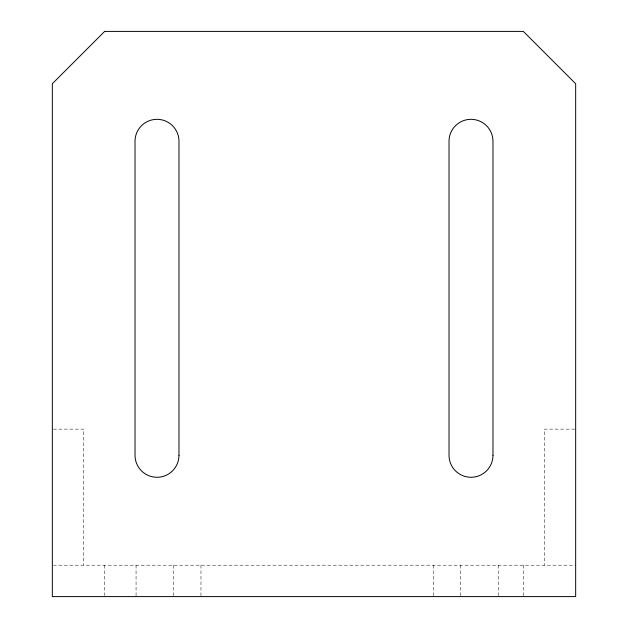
<?xml version="1.0" encoding="UTF-8"?>
<svg xmlns="http://www.w3.org/2000/svg" width="628" height="628" viewBox="0 0 628 628"><rect width="100%" height="100%" fill="white"/><g stroke="black" fill="none" stroke-linecap="round" stroke-linejoin="round"><path stroke-width="0.47" stroke-dasharray="3.14 2.35" d="M53.317 429.136L83.736 429.136L83.736 565.2M574.683 429.136L544.264 429.136L544.264 565.2M53.302 565.2L575.664 565.2M523.336 565.2L523.336 596.6M498.216 565.2L498.216 596.6M460.536 565.2L460.536 596.6M433.32 565.2L433.32 596.6M200.96 565.2L200.96 596.6M173.744 565.2L173.744 596.6M136.064 565.2L136.064 596.6M104.664 565.2L104.664 595.619"/><path stroke-width="0.94" d="M104.664 31.4L52.336 83.736L52.336 596.6L575.664 596.6L575.664 83.736L523.336 31.4L104.664 31.4M492.98 455.3L492.98 141.3A21.98 21.98 0 0 0 471 119.32A21.98 21.98 0 0 0 449.02 141.3L449.02 455.3A21.98 21.98 0 0 0 471 477.28A21.98 21.98 0 0 0 492.98 455.3M178.98 455.3L178.98 141.3A21.98 21.98 0 0 0 157 119.32A21.98 21.98 0 0 0 135.02 141.3L135.02 455.3A21.98 21.98 0 0 0 157 477.28A21.98 21.98 0 0 0 178.98 455.3"/></g></svg>
